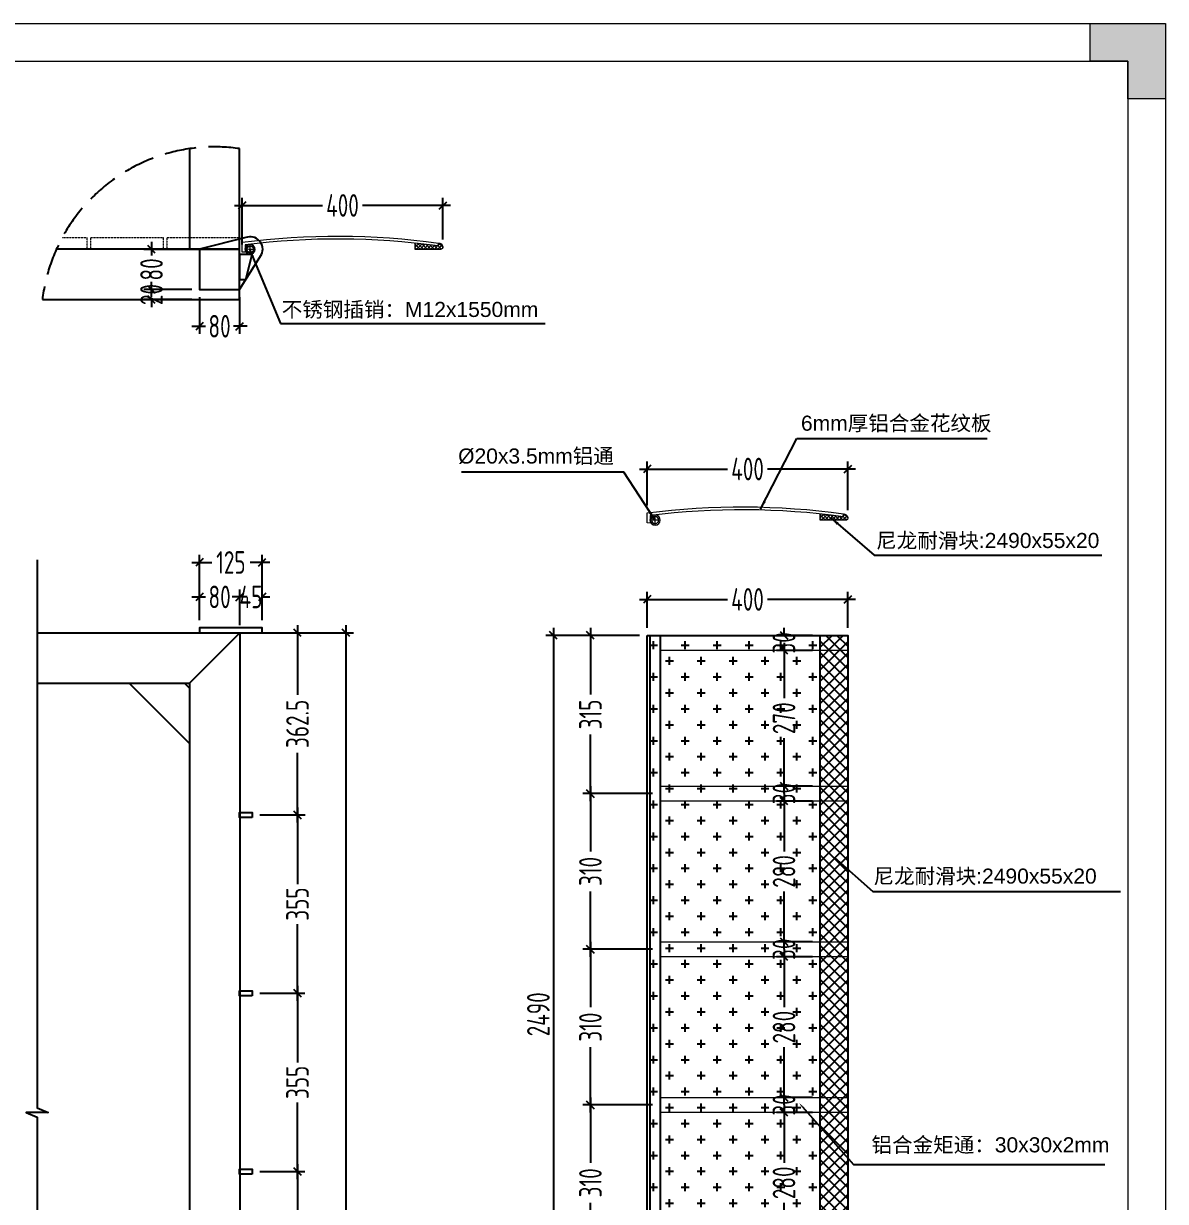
# Model space of a CAD drawing. Header units: millimetres. Extents: x 136606 to 1229059, y 82794 to 127566.
# Drawn here: x 864507 to 866782, y 124577 to 126922 of the extents above; entities that cross this region are included whole.
import ezdxf
from ezdxf import colors
from ezdxf.entities.mleader import LeaderData, LeaderLine
from ezdxf.math import Vec2, Vec3

# ---------------------------------------------------------------- set-up
doc = ezdxf.new("R2010")
doc.units = ezdxf.units.MM
for name, pattern in [('CENTER', [0.6, 0.375, -0.075, 0.075, -0.075]), ('DASH', [0.35, 0.25, -0.1]), ('DASHED', [0.75, 0.5, -0.25]), ('PHANTOM2', [1.25, 0.625, -0.125, 0.125, -0.125, 0.125, -0.125])]:
    doc.linetypes.add(name, pattern=pattern)
doc.layers.add('1', color=7, linetype='Continuous', true_color=0xffffff)
for name, color, linetype in [('HR-Aluminous', 4, 'Continuous'), ('HR-Break', 1, 'PHANTOM2'), ('HR-dimension', 9, 'Continuous'), ('HR-hatch', 8, 'Continuous'), ('HR-Index symbol', 35, 'Continuous'), ('HR-Zhuliang', 3, 'Continuous'), ('标注', 9, 'Continuous'), ('铝条', 31, 'Continuous'), ('铝通', 4, 'Continuous')]:
    doc.layers.add(name, color=color, linetype=linetype)
for name, color, linetype, lineweight in [('YLW-Background', 45, 'Continuous', 5), ('图框', 7, 'Continuous', 13), ('文本', 3, 'Continuous', 13)]:
    doc.layers.add(name, color=color, linetype=linetype, lineweight=lineweight)
doc.styles.add('Arial', font='arial.ttf')
doc.styles.add('hztxt', font='ros1.shx', dxfattribs={"width": 0.8, "bigfont": 'hztxt.shx'})
doc.styles.get("Standard").update_dxf_attribs({"font": 'arial.ttf'})
doc.dimstyles.new('DIM-15', dxfattribs={"dimscale": 15, "dimtxt": 3, "dimasz": 1, "dimexe": 1, "dimexo": 1, "dimgap": 0.5, "dimtad": 0, "dimdec": 1, "dimrnd": 0.0005, "dimzin": 9, "dimdsep": 46, "dimtxsty": 'hztxt', "dimblk": 'OBLIQUE', "dimcen": 0, "dimdle": 1, "dimclrd": 9, "dimclre": 9, "dimclrt": 2, "dimazin": 2, "dimtfac": 1, "dimtdec": 1, "dimtix": 1, "dimtofl": 0, "dimtmove": 2, "dimatfit": 3, "dimfxl": 1, "dimarcsym": 2})
doc.dimstyles.new('HR-BI-DIM5', dxfattribs={"dimscale": 6, "dimtxt": 5, "dimasz": 1, "dimexe": 1, "dimexo": 1.5, "dimgap": 2, "dimtad": 1, "dimdec": 1, "dimdsep": 46, "dimtxsty": 'hztxt', "dimcen": 0, "dimdle": 1, "dimclrd": 256, "dimclre": 256, "dimclrt": 2, "dimadec": 1, "dimazin": 0, "dimtfac": 1, "dimtdec": 1, "dimtix": 1, "dimtmove": 2, "dimatfit": 3, "dimfxl": 1, "dimtfill": 1, "dimtolj": 1, "dimtzin": 0, "dimarcsym": 1})

# ---------------------------------------------------------------- blocks, each defined once
blk = doc.blocks.new('A$C148601bc')
at = {"layer": 'HR-dimension'}
blk.add_lwpolyline([(-5.8, -50), (6.7, 0), (-18.3, 0), (-18.3, -50)], close=True, dxfattribs=at)
blk = doc.blocks.new('_Oblique')
at = {"color": 0, "linetype": 'ByBlock', "lineweight": -2}
blk.add_line((-0.5, -0.5), (0.5, 0.5), dxfattribs=at)
blk = doc.blocks.new('*D1158')
at = {"layer": 'Defpoints', "color": 0, "ltscale": 1.5, "transparency": 16777216}
for p in [(864857.8, 126392.9), (864937.8, 126392.9), (864937.8, 126319.8)]:
    blk.add_point(p, dxfattribs=at)
at = {"layer": 'HR-dimension', "color": 9, "lineweight": -2, "ltscale": 1.5, "transparency": 16777216}
for p, q in [((864857.8, 126377.9), (864857.8, 126304.8)), ((864937.8, 126377.9), (864937.8, 126304.8)), ((864842.8, 126319.8), (864869.9, 126319.8)), ((864952.8, 126319.8), (864925.7, 126319.8))]:
    blk.add_line(p, q, dxfattribs=at)
at = {"layer": 'HR-dimension', "color": 9, "lineweight": -2, "ltscale": 1.5, "transparency": 16777216, "xscale": 15, "yscale": 15, "zscale": 15, "rotation": 180}
blk.add_blockref('_Oblique', (864857.8, 126319.8), dxfattribs=at)
at = {"layer": 'HR-dimension', "color": 9, "lineweight": -2, "ltscale": 1.5, "transparency": 16777216, "xscale": 15, "yscale": 15, "zscale": 15}
blk.add_blockref('_Oblique', (864937.8, 126319.8), dxfattribs=at)
at = {"layer": 'HR-dimension', "color": 2, "ltscale": 1.5, "transparency": 16777216, "insert": (864897.8, 126319.8), "char_height": 45, "attachment_point": 5, "style": 'hztxt'}
blk.add_mtext('80', dxfattribs=at)
blk = doc.blocks.new('*D968')
at = {"layer": 'Defpoints', "color": 0, "ltscale": 1.5, "transparency": 16777216}
for p in [(864762.3, 126392.9), (864857.8, 126392.9), (864857.8, 126372.9)]:
    blk.add_point(p, dxfattribs=at)
at = {"layer": 'HR-dimension', "color": 9, "lineweight": -2, "ltscale": 1.5, "transparency": 16777216}
for p, q in [((864762.3, 126392.9), (864762.3, 126407.9)), ((864842.8, 126392.9), (864747.3, 126392.9)), ((864842.8, 126372.9), (864747.3, 126372.9)), ((864762.3, 126372.9), (864762.3, 126357.9))]:
    blk.add_line(p, q, dxfattribs=at)
at = {"layer": 'HR-dimension', "color": 9, "lineweight": -2, "ltscale": 1.5, "transparency": 16777216, "xscale": 15, "yscale": 15, "zscale": 15}
for p, rotation in [((864762.3, 126392.9), 270), ((864762.3, 126372.9), 90)]:
    blk.add_blockref('_Oblique', p, dxfattribs=dict(at, rotation=rotation))
at = {"layer": 'HR-dimension', "color": 2, "ltscale": 1.5, "transparency": 16777216, "insert": (864762.3, 126382.9), "char_height": 45, "attachment_point": 5, "rotation": 90, "style": 'hztxt'}
blk.add_mtext('20', dxfattribs=at)
blk = doc.blocks.new('*D1159')
at = {"layer": 'Defpoints', "color": 0, "ltscale": 1.5, "transparency": 16777216}
for p in [(864762.3, 126472.9), (864857.8, 126472.9), (864857.8, 126392.9)]:
    blk.add_point(p, dxfattribs=at)
at = {"layer": 'HR-dimension', "color": 9, "lineweight": -2, "ltscale": 1.5, "transparency": 16777216}
for p, q in [((864842.8, 126472.9), (864747.3, 126472.9)), ((864762.3, 126487.9), (864762.3, 126460.8)), ((864762.3, 126377.9), (864762.3, 126405)), ((864842.8, 126392.9), (864747.3, 126392.9))]:
    blk.add_line(p, q, dxfattribs=at)
at = {"layer": 'HR-dimension', "color": 9, "lineweight": -2, "ltscale": 1.5, "transparency": 16777216, "xscale": 15, "yscale": 15, "zscale": 15}
for p, rotation in [((864762.3, 126472.9), 90), ((864762.3, 126392.9), 270)]:
    blk.add_blockref('_Oblique', p, dxfattribs=dict(at, rotation=rotation))
at = {"layer": 'HR-dimension', "color": 2, "ltscale": 1.5, "transparency": 16777216, "insert": (864762.3, 126432.9), "char_height": 45, "attachment_point": 5, "rotation": 90, "style": 'hztxt'}
blk.add_mtext('80', dxfattribs=at)
blk = doc.blocks.new('A$C46522D11')
for p, q in [((0, 17.1), (8.2, 25.2)), ((9.4, 20.3), (5.3, 24.5)), ((9.6, 19.3), (8.9, 25.2)), ((9.6, 19.3), (55.3, 24.4)), ((37.6, 12.2), (49.1, 23.7)), ((55.3, 16.9), (48.5, 23.6)), ((55.3, 24), (54.9, 24.4)), ((55.3, 12.2), (55.3, 24.4)), ((2.9, 12.7), (0.5, 15.1)), ((10.4, 12.2), (1.4, 21.3)), ((2.8, 12.8), (9.5, 19.5)), ((5, 12.2), (55.3, 12.2)), ((9.3, 12.2), (17.2, 20.1)), ((17.5, 12.2), (10.4, 19.4)), ((16.4, 12.2), (25.2, 21)), ((24.6, 12.2), (16.7, 20.1)), ((31.6, 12.2), (23.1, 20.8)), ((23.5, 12.2), (33.2, 21.9)), ((38.7, 12.2), (29.5, 21.5)), ((30.5, 12.2), (41.1, 22.8)), ((45.8, 12.2), (35.8, 22.2)), ((52.9, 12.2), (42.2, 22.9)), ((44.7, 12.2), (55.3, 22.8)), ((51.8, 12.2), (55.3, 15.7))]:
    blk.add_line(p, q)
at = {"color": 1, "linetype": 'CENTER', "ltscale": 10.16}
for p, q in [((372.9, 11), (394.9, 11)), ((383.9, 0), (383.9, 22))]:
    blk.add_line(p, q, dxfattribs=at)
blk.add_lwpolyline([(399.9, 5.2), (399.9, 25.2, 0.066496), (8.9, 25.2), (9.6, 19.3, -0.065854), (393.9, 19.9), (393.9, 5.2)], format="xyb", close=True)
for radius in [10, 7]:
    blk.add_circle((383.9, 11), radius)
for centre, radius, start, end in [((8.9, 16.2), 9, 90, 165.5225), ((5, 17.2), 5, 165.5225, 270)]:
    blk.add_arc(centre, radius, start, end)
blk = doc.blocks.new('A$C848c3b45')
at = {"layer": '图框', "lineweight": 0, "xscale": -1, "rotation": 359.6607206610116}
blk.add_blockref('A$C46522D11', (383.8, -13.3), dxfattribs=at)
blk = doc.blocks.new('*D1160')
at = {"layer": 'Defpoints', "color": 0, "ltscale": 1.5, "transparency": 16777216}
for p in [(864982.8, 125849.6), (864857.9, 125719.4), (864982.8, 125719.4)]:
    blk.add_point(p, dxfattribs=at)
at = {"layer": 'HR-dimension', "color": 9, "lineweight": -2, "ltscale": 1.5, "transparency": 16777216}
for p, q in [((864857.9, 125734.4), (864857.9, 125864.6)), ((864982.8, 125734.4), (864982.8, 125864.6)), ((864842.9, 125849.6), (864882.3, 125849.6)), ((864997.8, 125849.6), (864958.5, 125849.6))]:
    blk.add_line(p, q, dxfattribs=at)
at = {"layer": 'HR-dimension', "color": 9, "lineweight": -2, "ltscale": 1.5, "transparency": 16777216, "xscale": 15, "yscale": 15, "zscale": 15, "rotation": 180}
blk.add_blockref('_Oblique', (864857.9, 125849.6), dxfattribs=at)
at = {"layer": 'HR-dimension', "color": 9, "lineweight": -2, "ltscale": 1.5, "transparency": 16777216, "xscale": 15, "yscale": 15, "zscale": 15}
blk.add_blockref('_Oblique', (864982.8, 125849.6), dxfattribs=at)
at = {"layer": 'HR-dimension', "color": 2, "ltscale": 1.5, "transparency": 16777216, "insert": (864920.4, 125849.6), "char_height": 45, "attachment_point": 5, "style": 'hztxt'}
blk.add_mtext('125', dxfattribs=at)
blk = doc.blocks.new('*D1161')
at = {"layer": 'Defpoints', "color": 0, "ltscale": 1.5, "transparency": 16777216}
for p in [(864937.9, 125780.9), (864857.9, 125719.4), (864937.9, 125709.4)]:
    blk.add_point(p, dxfattribs=at)
at = {"layer": 'HR-dimension', "color": 9, "lineweight": -2, "ltscale": 1.5, "transparency": 16777216}
for p, q in [((864857.9, 125734.4), (864857.9, 125795.9)), ((864937.9, 125724.4), (864937.9, 125795.9)), ((864842.9, 125780.9), (864870, 125780.9)), ((864952.9, 125780.9), (864925.8, 125780.9))]:
    blk.add_line(p, q, dxfattribs=at)
at = {"layer": 'HR-dimension', "color": 9, "lineweight": -2, "ltscale": 1.5, "transparency": 16777216, "xscale": 15, "yscale": 15, "zscale": 15, "rotation": 180}
blk.add_blockref('_Oblique', (864857.9, 125780.9), dxfattribs=at)
at = {"layer": 'HR-dimension', "color": 9, "lineweight": -2, "ltscale": 1.5, "transparency": 16777216, "xscale": 15, "yscale": 15, "zscale": 15}
blk.add_blockref('_Oblique', (864937.9, 125780.9), dxfattribs=at)
at = {"layer": 'HR-dimension', "color": 2, "ltscale": 1.5, "transparency": 16777216, "insert": (864897.9, 125780.9), "char_height": 45, "attachment_point": 5, "style": 'hztxt'}
blk.add_mtext('80', dxfattribs=at)
blk = doc.blocks.new('*D1162')
at = {"layer": 'Defpoints', "color": 0, "ltscale": 1.5, "transparency": 16777216}
for p in [(864982.8, 125780.9), (864982.8, 125719.4), (864937.9, 125709.4)]:
    blk.add_point(p, dxfattribs=at)
at = {"layer": 'HR-dimension', "color": 9, "lineweight": -2, "ltscale": 1.5, "transparency": 16777216}
for p, q in [((864937.9, 125724.4), (864937.9, 125795.9)), ((864982.8, 125734.4), (864982.8, 125795.9)), ((864937.9, 125780.9), (864922.9, 125780.9)), ((864982.8, 125780.9), (864997.8, 125780.9))]:
    blk.add_line(p, q, dxfattribs=at)
at = {"layer": 'HR-dimension', "color": 9, "lineweight": -2, "ltscale": 1.5, "transparency": 16777216, "xscale": 15, "yscale": 15, "zscale": 15}
blk.add_blockref('_Oblique', (864937.9, 125780.9), dxfattribs=at)
at = {"layer": 'HR-dimension', "color": 9, "lineweight": -2, "ltscale": 1.5, "transparency": 16777216, "xscale": 15, "yscale": 15, "zscale": 15, "rotation": 180}
blk.add_blockref('_Oblique', (864982.8, 125780.9), dxfattribs=at)
at = {"layer": 'HR-dimension', "color": 2, "ltscale": 1.5, "transparency": 16777216, "insert": (864960.4, 125780.9), "char_height": 45, "attachment_point": 5, "style": 'hztxt'}
blk.add_mtext('45', dxfattribs=at)
blk = doc.blocks.new('*D1163')
at = {"layer": 'Defpoints', "color": 0, "ltscale": 1.5, "transparency": 16777216}
for p in [(864937.9, 125709.4), (864962.9, 125346.9), (865053.1, 125346.9)]:
    blk.add_point(p, dxfattribs=at)
at = {"layer": 'HR-dimension', "color": 9, "lineweight": -2, "ltscale": 1.5, "transparency": 16777216}
for p, q in [((865053.1, 125724.4), (865053.1, 125586.1)), ((864952.9, 125709.4), (865068.1, 125709.4)), ((865053.1, 125331.9), (865053.1, 125470.3)), ((864977.9, 125346.9), (865068.1, 125346.9))]:
    blk.add_line(p, q, dxfattribs=at)
at = {"layer": 'HR-dimension', "color": 9, "lineweight": -2, "ltscale": 1.5, "transparency": 16777216, "xscale": 15, "yscale": 15, "zscale": 15}
for p, rotation in [((865053.1, 125709.4), 90), ((865053.1, 125346.9), 270)]:
    blk.add_blockref('_Oblique', p, dxfattribs=dict(at, rotation=rotation))
at = {"layer": 'HR-dimension', "color": 2, "ltscale": 1.5, "transparency": 16777216, "insert": (865053.1, 125528.2), "char_height": 45, "attachment_point": 5, "rotation": 90, "style": 'hztxt'}
blk.add_mtext('362.5', dxfattribs=at)
blk = doc.blocks.new('*D1164')
at = {"layer": 'Defpoints', "color": 0, "ltscale": 1.5, "transparency": 16777216}
for p in [(864962.9, 124991.9), (864962.9, 124636.9), (865053, 124636.9)]:
    blk.add_point(p, dxfattribs=at)
at = {"layer": 'HR-dimension', "color": 9, "lineweight": -2, "ltscale": 1.5, "transparency": 16777216}
for p, q in [((864977.9, 124991.9), (865068, 124991.9)), ((865053, 125006.9), (865053, 124854.3)), ((865053, 124621.9), (865053, 124774.5)), ((864977.9, 124636.9), (865068, 124636.9))]:
    blk.add_line(p, q, dxfattribs=at)
at = {"layer": 'HR-dimension', "color": 9, "lineweight": -2, "ltscale": 1.5, "transparency": 16777216, "xscale": 15, "yscale": 15, "zscale": 15}
for p, rotation in [((865053, 124991.9), 90), ((865053, 124636.9), 270)]:
    blk.add_blockref('_Oblique', p, dxfattribs=dict(at, rotation=rotation))
at = {"layer": 'HR-dimension', "color": 2, "ltscale": 1.5, "transparency": 16777216, "insert": (865053, 124814.4), "char_height": 45, "attachment_point": 5, "rotation": 90, "style": 'hztxt'}
blk.add_mtext('355', dxfattribs=at)
blk = doc.blocks.new('*D1165')
at = {"layer": 'Defpoints', "color": 0, "ltscale": 1.5, "transparency": 16777216}
for p in [(864937.9, 125709.4), (864937.8, 123209.5), (865149.5, 123209.5)]:
    blk.add_point(p, dxfattribs=at)
at = {"layer": 'HR-dimension', "color": 9, "lineweight": -2, "ltscale": 1.5, "transparency": 16777216}
for p, q in [((865149.5, 125724.4), (865149.5, 124511.3)), ((864952.9, 125709.4), (865164.5, 125709.4)), ((865149.5, 123194.5), (865149.5, 124407.5)), ((864952.8, 123209.5), (865164.5, 123209.5))]:
    blk.add_line(p, q, dxfattribs=at)
at = {"layer": 'HR-dimension', "color": 9, "lineweight": -2, "ltscale": 1.5, "transparency": 16777216, "xscale": 15, "yscale": 15, "zscale": 15}
for p, rotation in [((865149.5, 125709.4), 90), ((865149.5, 123209.5), 270)]:
    blk.add_blockref('_Oblique', p, dxfattribs=dict(at, rotation=rotation))
at = {"layer": 'HR-dimension', "color": 2, "ltscale": 1.5, "transparency": 16777216, "insert": (865149.5, 124459.4), "char_height": 45, "attachment_point": 5, "rotation": 90, "style": 'hztxt'}
blk.add_mtext('2500', dxfattribs=at)
blk = doc.blocks.new('*D969')
at = {"layer": 'Defpoints', "color": 0, "ltscale": 1.5, "transparency": 16777216}
for p in [(865342.7, 126560.3), (865342.7, 126477.4), (864942.7, 126467.3)]:
    blk.add_point(p, dxfattribs=at)
at = {"layer": 'HR-dimension', "color": 9, "lineweight": -2, "ltscale": 1.5, "transparency": 16777216}
for p, q in [((864942.7, 126482.3), (864942.7, 126575.3)), ((865342.7, 126492.4), (865342.7, 126575.3)), ((864927.7, 126560.3), (865102.8, 126560.3)), ((865357.7, 126560.3), (865182.6, 126560.3))]:
    blk.add_line(p, q, dxfattribs=at)
at = {"layer": 'HR-dimension', "color": 9, "lineweight": -2, "ltscale": 1.5, "transparency": 16777216, "xscale": 15, "yscale": 15, "zscale": 15, "rotation": 180}
blk.add_blockref('_Oblique', (864942.7, 126560.3), dxfattribs=at)
at = {"layer": 'HR-dimension', "color": 9, "lineweight": -2, "ltscale": 1.5, "transparency": 16777216, "xscale": 15, "yscale": 15, "zscale": 15}
blk.add_blockref('_Oblique', (865342.7, 126560.3), dxfattribs=at)
at = {"layer": 'HR-dimension', "color": 2, "ltscale": 1.5, "transparency": 16777216, "insert": (865142.7, 126560.3), "char_height": 45, "attachment_point": 5, "style": 'hztxt'}
blk.add_mtext('400', dxfattribs=at)
blk = doc.blocks.new('*D970')
at = {"layer": 'Defpoints', "color": 0, "ltscale": 1.5, "transparency": 16777216}
for p in [(866149.5, 126035.5), (865749.5, 125948.2), (866149.5, 125938.3)]:
    blk.add_point(p, dxfattribs=at)
at = {"layer": 'HR-dimension', "color": 9, "lineweight": -2, "ltscale": 1.5, "transparency": 16777216}
for p, q in [((865749.5, 125963.2), (865749.5, 126050.5)), ((866149.5, 125953.3), (866149.5, 126050.5)), ((865734.5, 126035.5), (865909.6, 126035.5)), ((866164.5, 126035.5), (865989.4, 126035.5))]:
    blk.add_line(p, q, dxfattribs=at)
at = {"layer": 'HR-dimension', "color": 9, "lineweight": -2, "ltscale": 1.5, "transparency": 16777216, "xscale": 15, "yscale": 15, "zscale": 15, "rotation": 180}
blk.add_blockref('_Oblique', (865749.5, 126035.5), dxfattribs=at)
at = {"layer": 'HR-dimension', "color": 9, "lineweight": -2, "ltscale": 1.5, "transparency": 16777216, "xscale": 15, "yscale": 15, "zscale": 15}
blk.add_blockref('_Oblique', (866149.5, 126035.5), dxfattribs=at)
at = {"layer": 'HR-dimension', "color": 2, "ltscale": 1.5, "transparency": 16777216, "insert": (865949.5, 126035.5), "char_height": 45, "attachment_point": 5, "style": 'hztxt'}
blk.add_mtext('400', dxfattribs=at)
blk = doc.blocks.new('*D1166')
at = {"layer": 'Defpoints', "color": 0, "ltscale": 1.5, "transparency": 16777216}
for p in [(865749.4, 125704.4), (865636.5, 125389.4), (865775.4, 125389.4)]:
    blk.add_point(p, dxfattribs=at)
at = {"layer": 'HR-dimension', "color": 9, "lineweight": -2, "ltscale": 1.5, "transparency": 16777216}
for p, q in [((865636.5, 125719.4), (865636.5, 125586.8)), ((865734.4, 125704.4), (865621.5, 125704.4)), ((865636.5, 125374.4), (865636.5, 125507)), ((865760.4, 125389.4), (865621.5, 125389.4))]:
    blk.add_line(p, q, dxfattribs=at)
at = {"layer": 'HR-dimension', "color": 9, "lineweight": -2, "ltscale": 1.5, "transparency": 16777216, "xscale": 15, "yscale": 15, "zscale": 15}
for p, rotation in [((865636.5, 125704.4), 90), ((865636.5, 125389.4), 270)]:
    blk.add_blockref('_Oblique', p, dxfattribs=dict(at, rotation=rotation))
at = {"layer": 'HR-dimension', "color": 2, "ltscale": 1.5, "transparency": 16777216, "insert": (865636.5, 125546.9), "char_height": 45, "attachment_point": 5, "rotation": 90, "style": 'hztxt'}
blk.add_mtext('315', dxfattribs=at)
blk = doc.blocks.new('*D1167')
at = {"layer": 'Defpoints', "color": 0, "ltscale": 1.5, "transparency": 16777216}
for p in [(865775.4, 125389.4), (865636.5, 125079.4), (865775.4, 125079.4)]:
    blk.add_point(p, dxfattribs=at)
at = {"layer": 'HR-dimension', "color": 9, "lineweight": -2, "ltscale": 1.5, "transparency": 16777216}
for p, q in [((865636.5, 125404.4), (865636.5, 125274.3)), ((865760.4, 125389.4), (865621.5, 125389.4)), ((865636.5, 125064.4), (865636.5, 125194.5)), ((865760.4, 125079.4), (865621.5, 125079.4))]:
    blk.add_line(p, q, dxfattribs=at)
at = {"layer": 'HR-dimension', "color": 9, "lineweight": -2, "ltscale": 1.5, "transparency": 16777216, "xscale": 15, "yscale": 15, "zscale": 15}
for p, rotation in [((865636.5, 125389.4), 90), ((865636.5, 125079.4), 270)]:
    blk.add_blockref('_Oblique', p, dxfattribs=dict(at, rotation=rotation))
at = {"layer": 'HR-dimension', "color": 2, "ltscale": 1.5, "transparency": 16777216, "insert": (865636.5, 125234.4), "char_height": 45, "attachment_point": 5, "rotation": 90, "style": 'hztxt'}
blk.add_mtext('310', dxfattribs=at)
blk = doc.blocks.new('*D1168')
at = {"layer": 'Defpoints', "color": 0, "ltscale": 1.5, "transparency": 16777216}
for p in [(865775.4, 125079.4), (865636.5, 124769.4), (865775.4, 124769.4)]:
    blk.add_point(p, dxfattribs=at)
at = {"layer": 'HR-dimension', "color": 9, "lineweight": -2, "ltscale": 1.5, "transparency": 16777216}
for p, q in [((865636.5, 125094.4), (865636.5, 124964.3)), ((865760.4, 125079.4), (865621.5, 125079.4)), ((865636.5, 124754.4), (865636.5, 124884.5)), ((865760.4, 124769.4), (865621.5, 124769.4))]:
    blk.add_line(p, q, dxfattribs=at)
at = {"layer": 'HR-dimension', "color": 9, "lineweight": -2, "ltscale": 1.5, "transparency": 16777216, "xscale": 15, "yscale": 15, "zscale": 15}
for p, rotation in [((865636.5, 125079.4), 90), ((865636.5, 124769.4), 270)]:
    blk.add_blockref('_Oblique', p, dxfattribs=dict(at, rotation=rotation))
at = {"layer": 'HR-dimension', "color": 2, "ltscale": 1.5, "transparency": 16777216, "insert": (865636.5, 124924.4), "char_height": 45, "attachment_point": 5, "rotation": 90, "style": 'hztxt'}
blk.add_mtext('310', dxfattribs=at)
blk = doc.blocks.new('*D1169')
at = {"layer": 'Defpoints', "color": 0, "ltscale": 1.5, "transparency": 16777216}
for p in [(865749.4, 125704.4), (865562.8, 123214.4), (865749.4, 123214.4)]:
    blk.add_point(p, dxfattribs=at)
at = {"layer": 'HR-dimension', "color": 9, "lineweight": -2, "ltscale": 1.5, "transparency": 16777216}
for p, q in [((865562.8, 125719.4), (865562.8, 123199.4)), ((865734.4, 125704.4), (865547.8, 125704.4)), ((865734.4, 123214.4), (865547.8, 123214.4))]:
    blk.add_line(p, q, dxfattribs=at)
at = {"layer": 'HR-dimension', "color": 9, "lineweight": -2, "ltscale": 1.5, "transparency": 16777216, "xscale": 15, "yscale": 15, "zscale": 15}
for p, rotation in [((865562.8, 125704.4), 90), ((865562.8, 123214.4), 270)]:
    blk.add_blockref('_Oblique', p, dxfattribs=dict(at, rotation=rotation))
at = {"layer": 'HR-dimension', "color": 2, "ltscale": 1.5, "transparency": 16777216, "insert": (865532.8, 124949.9), "char_height": 45, "attachment_point": 5, "rotation": 90, "style": 'hztxt'}
blk.add_mtext('2490', dxfattribs=at)
blk = doc.blocks.new('*D1170')
at = {"layer": 'Defpoints', "color": 0, "ltscale": 1.5, "transparency": 16777216}
for p in [(866149.4, 125775.9), (865749.4, 125704.4), (866149.4, 125704.4)]:
    blk.add_point(p, dxfattribs=at)
at = {"layer": 'HR-dimension', "color": 9, "lineweight": -2, "ltscale": 1.5, "transparency": 16777216}
for p, q in [((865749.4, 125719.4), (865749.4, 125790.9)), ((866149.4, 125719.4), (866149.4, 125790.9)), ((865734.4, 125775.9), (865909.5, 125775.9)), ((866164.4, 125775.9), (865989.3, 125775.9))]:
    blk.add_line(p, q, dxfattribs=at)
at = {"layer": 'HR-dimension', "color": 9, "lineweight": -2, "ltscale": 1.5, "transparency": 16777216, "xscale": 15, "yscale": 15, "zscale": 15, "rotation": 180}
blk.add_blockref('_Oblique', (865749.4, 125775.9), dxfattribs=at)
at = {"layer": 'HR-dimension', "color": 9, "lineweight": -2, "ltscale": 1.5, "transparency": 16777216, "xscale": 15, "yscale": 15, "zscale": 15}
blk.add_blockref('_Oblique', (866149.4, 125775.9), dxfattribs=at)
at = {"layer": 'HR-dimension', "color": 2, "ltscale": 1.5, "transparency": 16777216, "insert": (865949.4, 125775.9), "char_height": 45, "attachment_point": 5, "style": 'hztxt'}
blk.add_mtext('400', dxfattribs=at)
blk = doc.blocks.new('*D1181')
at = {"layer": 'Defpoints', "color": 0, "ltscale": 1.5, "transparency": 16777216}
for p in [(865636.5, 124769.4), (865775.4, 124769.4), (865775.4, 124459.4)]:
    blk.add_point(p, dxfattribs=at)
at = {"layer": 'HR-dimension', "color": 9, "lineweight": -2, "ltscale": 1.5, "transparency": 16777216}
for p, q in [((865636.5, 124784.4), (865636.5, 124654.3)), ((865760.4, 124769.4), (865621.5, 124769.4)), ((865636.5, 124444.4), (865636.5, 124574.5)), ((865760.4, 124459.4), (865621.5, 124459.4))]:
    blk.add_line(p, q, dxfattribs=at)
at = {"layer": 'HR-dimension', "color": 9, "lineweight": -2, "ltscale": 1.5, "transparency": 16777216, "xscale": 15, "yscale": 15, "zscale": 15}
for p, rotation in [((865636.5, 124769.4), 90), ((865636.5, 124459.4), 270)]:
    blk.add_blockref('_Oblique', p, dxfattribs=dict(at, rotation=rotation))
at = {"layer": 'HR-dimension', "color": 2, "ltscale": 1.5, "transparency": 16777216, "insert": (865636.5, 124614.4), "char_height": 45, "attachment_point": 5, "rotation": 90, "style": 'hztxt'}
blk.add_mtext('310', dxfattribs=at)
blk = doc.blocks.new('*D1037')
at = {"layer": 'Defpoints', "color": 0, "ltscale": 1.5, "transparency": 16777216}
for p in [(864962.9, 125346.9), (864962.9, 124991.9), (865053, 124991.9)]:
    blk.add_point(p, dxfattribs=at)
at = {"layer": 'HR-dimension', "color": 9, "lineweight": -2, "ltscale": 1.5, "transparency": 16777216}
for p, q in [((864977.9, 125346.9), (865068, 125346.9)), ((865053, 125361.9), (865053, 125209.3)), ((865053, 124976.9), (865053, 125129.5)), ((864977.9, 124991.9), (865068, 124991.9))]:
    blk.add_line(p, q, dxfattribs=at)
at = {"layer": 'HR-dimension', "color": 9, "lineweight": -2, "ltscale": 1.5, "transparency": 16777216, "xscale": 15, "yscale": 15, "zscale": 15}
for p, rotation in [((865053, 125346.9), 90), ((865053, 124991.9), 270)]:
    blk.add_blockref('_Oblique', p, dxfattribs=dict(at, rotation=rotation))
at = {"layer": 'HR-dimension', "color": 2, "ltscale": 1.5, "transparency": 16777216, "insert": (865053, 125169.4), "char_height": 45, "attachment_point": 5, "rotation": 90, "style": 'hztxt'}
blk.add_mtext('355', dxfattribs=at)
blk = doc.blocks.new('*D1212')
at = {"color": 9, "lineweight": -2, "transparency": 16777216}
for p, q in [((866022.1, 125704.4), (866022.1, 125719.4)), ((866079, 125704.4), (866007.1, 125704.4)), ((866079, 125674.4), (866007.1, 125674.4)), ((866022.1, 125674.4), (866022.1, 125659.4))]:
    blk.add_line(p, q, dxfattribs=at)
at = {"layer": 'Defpoints', "color": 0, "transparency": 16777216}
for p in [(866022.1, 125704.4), (866094, 125704.4), (866094, 125674.4)]:
    blk.add_point(p, dxfattribs=at)
at = {"color": 9, "lineweight": -2, "transparency": 16777216, "xscale": 15, "yscale": 15, "zscale": 15}
for p, rotation in [((866022.1, 125704.4), 270), ((866022.1, 125674.4), 90)]:
    blk.add_blockref('_Oblique', p, dxfattribs=dict(at, rotation=rotation))
at = {"color": 2, "transparency": 16777216, "insert": (866022.1, 125689.4), "char_height": 45, "attachment_point": 5, "rotation": 90, "style": 'hztxt'}
blk.add_mtext('30', dxfattribs=at)
blk = doc.blocks.new('*D1213')
at = {"color": 9, "lineweight": -2, "transparency": 16777216}
for p, q in [((866079, 125674.4), (866007.1, 125674.4)), ((866022.1, 125689.4), (866022.1, 125579.3)), ((866022.1, 125389.4), (866022.1, 125499.5)), ((866079, 125404.4), (866007.1, 125404.4))]:
    blk.add_line(p, q, dxfattribs=at)
at = {"layer": 'Defpoints', "color": 0, "transparency": 16777216}
for p in [(866094, 125674.4), (866022.1, 125404.4), (866094, 125404.4)]:
    blk.add_point(p, dxfattribs=at)
at = {"color": 9, "lineweight": -2, "transparency": 16777216, "xscale": 15, "yscale": 15, "zscale": 15}
for p, rotation in [((866022.1, 125674.4), 90), ((866022.1, 125404.4), 270)]:
    blk.add_blockref('_Oblique', p, dxfattribs=dict(at, rotation=rotation))
at = {"color": 2, "transparency": 16777216, "insert": (866022.1, 125539.4), "char_height": 45, "attachment_point": 5, "rotation": 90, "style": 'hztxt'}
blk.add_mtext('270', dxfattribs=at)
blk = doc.blocks.new('*D1214')
at = {"color": 9, "lineweight": -2, "transparency": 16777216}
for p, q in [((866022.1, 125404.4), (866022.1, 125419.4)), ((866079, 125404.4), (866007.1, 125404.4)), ((866079, 125374.4), (866007.1, 125374.4)), ((866022.1, 125374.4), (866022.1, 125359.4))]:
    blk.add_line(p, q, dxfattribs=at)
at = {"layer": 'Defpoints', "color": 0, "transparency": 16777216}
for p in [(866094, 125404.4), (866022.1, 125374.4), (866094, 125374.4)]:
    blk.add_point(p, dxfattribs=at)
at = {"color": 9, "lineweight": -2, "transparency": 16777216, "xscale": 15, "yscale": 15, "zscale": 15}
for p, rotation in [((866022.1, 125404.4), 270), ((866022.1, 125374.4), 90)]:
    blk.add_blockref('_Oblique', p, dxfattribs=dict(at, rotation=rotation))
at = {"color": 2, "transparency": 16777216, "insert": (866022.1, 125389.4), "char_height": 45, "attachment_point": 5, "rotation": 90, "style": 'hztxt'}
blk.add_mtext('30', dxfattribs=at)
blk = doc.blocks.new('*D1215')
at = {"color": 9, "lineweight": -2, "transparency": 16777216}
for p, q in [((866079, 125374.4), (866007.1, 125374.4)), ((866022.1, 125389.4), (866022.1, 125274.3)), ((866022.1, 125079.4), (866022.1, 125194.5)), ((866079, 125094.4), (866007.1, 125094.4))]:
    blk.add_line(p, q, dxfattribs=at)
at = {"layer": 'Defpoints', "color": 0, "transparency": 16777216}
for p in [(866094, 125374.4), (866022.1, 125094.4), (866094, 125094.4)]:
    blk.add_point(p, dxfattribs=at)
at = {"color": 9, "lineweight": -2, "transparency": 16777216, "xscale": 15, "yscale": 15, "zscale": 15}
for p, rotation in [((866022.1, 125374.4), 90), ((866022.1, 125094.4), 270)]:
    blk.add_blockref('_Oblique', p, dxfattribs=dict(at, rotation=rotation))
at = {"color": 2, "transparency": 16777216, "insert": (866022.1, 125234.4), "char_height": 45, "attachment_point": 5, "rotation": 90, "style": 'hztxt'}
blk.add_mtext('280', dxfattribs=at)
blk = doc.blocks.new('*D1216')
at = {"color": 9, "lineweight": -2, "transparency": 16777216}
for p, q in [((866022.1, 125094.4), (866022.1, 125109.4)), ((866079, 125094.4), (866007.1, 125094.4)), ((866079, 125064.4), (866007.1, 125064.4)), ((866022.1, 125064.4), (866022.1, 125049.4))]:
    blk.add_line(p, q, dxfattribs=at)
at = {"layer": 'Defpoints', "color": 0, "transparency": 16777216}
for p in [(866094, 125094.4), (866022.1, 125064.4), (866094, 125064.4)]:
    blk.add_point(p, dxfattribs=at)
at = {"color": 9, "lineweight": -2, "transparency": 16777216, "xscale": 15, "yscale": 15, "zscale": 15}
for p, rotation in [((866022.1, 125094.4), 270), ((866022.1, 125064.4), 90)]:
    blk.add_blockref('_Oblique', p, dxfattribs=dict(at, rotation=rotation))
at = {"color": 2, "transparency": 16777216, "insert": (866022.1, 125079.4), "char_height": 45, "attachment_point": 5, "rotation": 90, "style": 'hztxt'}
blk.add_mtext('30', dxfattribs=at)
blk = doc.blocks.new('*D1217')
at = {"color": 9, "lineweight": -2, "transparency": 16777216}
for p, q in [((866079, 125064.4), (866007.1, 125064.4)), ((866022.1, 125079.4), (866022.1, 124964.3)), ((866022.1, 124769.4), (866022.1, 124884.5)), ((866079, 124784.4), (866007.1, 124784.4))]:
    blk.add_line(p, q, dxfattribs=at)
at = {"layer": 'Defpoints', "color": 0, "transparency": 16777216}
for p in [(866094, 125064.4), (866022.1, 124784.4), (866094, 124784.4)]:
    blk.add_point(p, dxfattribs=at)
at = {"color": 9, "lineweight": -2, "transparency": 16777216, "xscale": 15, "yscale": 15, "zscale": 15}
for p, rotation in [((866022.1, 125064.4), 90), ((866022.1, 124784.4), 270)]:
    blk.add_blockref('_Oblique', p, dxfattribs=dict(at, rotation=rotation))
at = {"color": 2, "transparency": 16777216, "insert": (866022.1, 124924.4), "char_height": 45, "attachment_point": 5, "rotation": 90, "style": 'hztxt'}
blk.add_mtext('280', dxfattribs=at)
blk = doc.blocks.new('*D1218')
at = {"color": 9, "lineweight": -2, "transparency": 16777216}
for p, q in [((866079, 124784.4), (866007.1, 124784.4)), ((866022.1, 124784.4), (866022.1, 124799.4)), ((866079, 124754.4), (866007.1, 124754.4)), ((866022.1, 124754.4), (866022.1, 124739.4))]:
    blk.add_line(p, q, dxfattribs=at)
at = {"layer": 'Defpoints', "color": 0, "transparency": 16777216}
for p in [(866094, 124784.4), (866022.1, 124754.4), (866094, 124754.4)]:
    blk.add_point(p, dxfattribs=at)
at = {"color": 9, "lineweight": -2, "transparency": 16777216, "xscale": 15, "yscale": 15, "zscale": 15}
for p, rotation in [((866022.1, 124784.4), 270), ((866022.1, 124754.4), 90)]:
    blk.add_blockref('_Oblique', p, dxfattribs=dict(at, rotation=rotation))
at = {"color": 2, "transparency": 16777216, "insert": (866022.1, 124769.4), "char_height": 45, "attachment_point": 5, "rotation": 90, "style": 'hztxt'}
blk.add_mtext('30', dxfattribs=at)
blk = doc.blocks.new('*D1219')
at = {"color": 9, "lineweight": -2, "transparency": 16777216}
for p, q in [((866022.1, 124769.4), (866022.1, 124654.3)), ((866079, 124754.4), (866007.1, 124754.4)), ((866022.1, 124459.4), (866022.1, 124574.5)), ((866079, 124474.4), (866007.1, 124474.4))]:
    blk.add_line(p, q, dxfattribs=at)
at = {"layer": 'Defpoints', "color": 0, "transparency": 16777216}
for p in [(866094, 124754.4), (866022.1, 124474.4), (866094, 124474.4)]:
    blk.add_point(p, dxfattribs=at)
at = {"color": 9, "lineweight": -2, "transparency": 16777216, "xscale": 15, "yscale": 15, "zscale": 15}
for p, rotation in [((866022.1, 124754.4), 90), ((866022.1, 124474.4), 270)]:
    blk.add_blockref('_Oblique', p, dxfattribs=dict(at, rotation=rotation))
at = {"color": 2, "transparency": 16777216, "insert": (866022.1, 124614.4), "char_height": 45, "attachment_point": 5, "rotation": 90, "style": 'hztxt'}
blk.add_mtext('280', dxfattribs=at)
blk = doc.blocks.new('GW-TK')
at = {"layer": '图框', "linetype": 'Continuous', "lineweight": 0}
h = blk.add_hatch(color=256, dxfattribs=at)
h.dxf.hatch_style = 1
h.paths.add_polyline_path([(927593.55, 464715.01), (927593.55, 464710.01), (927598.55, 464710.01), (927598.55, 464705.01), (927603.55, 464705.01), (927603.55, 464715.01)])
at = {"layer": '图框'}
for points in [[(927183.55, 464715.01), (927603.55, 464715.01), (927603.55, 464418.01), (927183.55, 464418.01)], [(927188.55, 464710.01), (927598.55, 464710.01), (927598.55, 464423.01), (927188.55, 464423.01)]]:
    blk.add_lwpolyline(points, close=True, dxfattribs=at)
at = {"layer": '图框', "linetype": 'Continuous', "lineweight": 0}
blk.add_lwpolyline([(927598.55, 464705.01), (927598.55, 464710.01), (927593.55, 464710.01), (927593.55, 464715.01), (927603.55, 464715.01), (927603.55, 464705.01)], close=True, dxfattribs=at)
blk = doc.blocks.new('*D1100')
at = {"layer": 'Defpoints', "color": 0, "ltscale": 1.5, "transparency": 16777216}
for p in [(864962.9, 124636.9), (864962.9, 124281.9), (865053, 124281.9)]:
    blk.add_point(p, dxfattribs=at)
at = {"layer": 'HR-dimension', "color": 9, "lineweight": -2, "ltscale": 1.5, "transparency": 16777216}
for p, q in [((865053, 124651.9), (865053, 124499.3)), ((864977.9, 124636.9), (865068, 124636.9)), ((865053, 124266.9), (865053, 124419.5)), ((864977.9, 124281.9), (865068, 124281.9))]:
    blk.add_line(p, q, dxfattribs=at)
at = {"layer": 'HR-dimension', "color": 9, "lineweight": -2, "ltscale": 1.5, "transparency": 16777216, "xscale": 15, "yscale": 15, "zscale": 15}
for p, rotation in [((865053, 124636.9), 90), ((865053, 124281.9), 270)]:
    blk.add_blockref('_Oblique', p, dxfattribs=dict(at, rotation=rotation))
at = {"layer": 'HR-dimension', "color": 2, "ltscale": 1.5, "transparency": 16777216, "insert": (865053, 124459.4), "char_height": 45, "attachment_point": 5, "rotation": 90, "style": 'hztxt'}
blk.add_mtext('355', dxfattribs=at)

msp = doc.modelspace()

# ---------------------------------------------------------------- hatches: boundary and pattern name
at = {"layer": 'HR-dimension'}
h = msp.add_hatch(dxfattribs=at)
h.set_pattern_fill('ANSI37', color=256, scale=5)
h.set_pattern_definition([(45, (851720.539, 109556.091), (-11.22532, 11.22532), []), (135, (851720.539, 109556.091), (-11.22532, -11.22532), [])])
h.paths.add_polyline_path([(866094.0386, 125704.4084), (866149.3938, 125704.4084), (866149.3938, 123214.4089), (866094.0386, 123214.4089)])
at = {"layer": 'HR-hatch'}
h = msp.add_hatch(dxfattribs=at)
h.set_pattern_fill('CROSS', color=256, scale=5)
h.set_pattern_definition([(0, (851720.54, 109556.09), (31.75, 31.75), [15.875, -47.625]), (90, (851728.477, 109548.154), (-31.75, 31.75), [15.875, -47.625])])
h.paths.add_polyline_path([(866094.0386, 125704.4084), (865749.3938, 125704.4084), (865749.3938, 123214.4089), (866094.0386, 123214.4089)])

# ---------------------------------------------------------------- linework, layer by layer
at = {"layer": '1', "color": 1}
msp.add_lwpolyline([(865755.4187, 125704.4084), (865775.4179, 125704.4084), (865775.4179, 123214.4139), (865755.4187, 123214.4139)], close=True, dxfattribs=at)
at = {"layer": '1', "color": 0}
msp.add_circle((864958.705, 126472.9356), 7, dxfattribs=at)
at = {"layer": 'HR-Aluminous'}
msp.add_lwpolyline([(864837.8454, 126672.1987), (864837.8454, 126472.9356), (864937.8454, 126472.9356), (864937.8454, 126673.3676)], dxfattribs=at)
at = {"layer": 'HR-Break', "linetype": 'Continuous'}
msp.add_lwpolyline([(864534.6809, 125854.8259), (864534.6809, 124763.7452), (864556.5559, 124754.3702), (864512.8059, 124754.3702), (864534.6809, 124744.9952), (864534.6809, 123103.0636)], dxfattribs=at)
at = {"layer": 'HR-dimension'}
for points in [[(865749.3938, 125704.4084), (866149.3938, 125704.4084), (866149.3938, 123214.4089), (865749.3938, 123214.4089)], [(866094.0386, 125704.4084), (866149.3938, 125704.4084), (866149.3938, 123214.4089), (866094.0386, 123214.4089)]]:
    msp.add_lwpolyline(points, close=True, dxfattribs=at)
at = {"layer": 'HR-Index symbol', "linetype": 'DASH', "ltscale": 250}
msp.add_arc((864888.278, 126330.9627), 345.9741, 81.7629393, 173.0318201, dxfattribs=at)
at = {"layer": 'HR-Zhuliang'}
msp.add_line((864837.8783, 125609.4052), (864937.881, 125709.403), dxfattribs=at)
for points in [[(864544.8594, 126372.9356), (864937.8454, 126372.9356), (864937.8454, 126472.9356), (864572.7756, 126472.9356)], [(864534.7051, 125709.4139), (864937.881, 125709.403), (864937.8405, 123209.403), (864534.7051, 123209.4139)], [(864534.7029, 125609.4139), (864837.8787, 125609.4052), (864837.8427, 123309.4052), (864534.7074, 123309.4139)]]:
    msp.add_lwpolyline(points, dxfattribs=at)
at = {"layer": 'YLW-Background', "linetype": 'DASHED'}
msp.add_lwpolyline([(864572.7756, 126472.9356), (864633.8454, 126472.9356), (864633.8454, 126495.9356), (864584.1695, 126495.9356)], dxfattribs=at)
for points in [[(864785.8454, 126495.9356), (864640.8454, 126495.9356), (864640.8454, 126472.9356), (864785.8454, 126472.9356)], [(864937.8454, 126495.9356), (864792.8454, 126495.9356), (864792.8454, 126472.9356), (864937.8454, 126472.9356)]]:
    msp.add_lwpolyline(points, close=True, dxfattribs=at)
at = {"layer": '图框'}
for points in [[(866149.3938, 125674.4084), (865775.4179, 125674.4084), (865775.4179, 125704.4084), (866149.3938, 125704.4084)], [(866149.3938, 125374.4086), (865775.4179, 125374.4086), (865775.4179, 125404.4086), (866149.3938, 125404.4086)], [(866149.3938, 125064.4086), (865775.4179, 125064.4086), (865775.4179, 125094.4086), (866149.3938, 125094.4086)], [(866149.3938, 124754.4086), (865775.4179, 124754.4086), (865775.4179, 124784.4086), (866149.3938, 124784.4086)]]:
    msp.add_lwpolyline(points, close=True, dxfattribs=at)
at = {"layer": '标注', "linetype": 'Continuous'}
for points in [[(864962.8792, 125341.9084), (864937.8729, 125341.9084), (864937.8729, 125351.9084), (864962.8792, 125351.9084)], [(864962.8549, 124986.9084), (864937.8486, 124986.9084), (864937.8486, 124996.9084), (864962.8549, 124996.9084)], [(864962.8549, 124631.9084), (864937.8486, 124631.9084), (864937.8486, 124641.9084), (864962.8549, 124641.9084)]]:
    msp.add_lwpolyline(points, close=True, dxfattribs=at)
at = {"layer": '铝条'}
msp.add_lwpolyline([(864837.843, 125599.4049), (864837.843, 125489.4049), (864717.843, 125609.4049), (864827.843, 125609.4049)], close=True, dxfattribs=at)
at = {"layer": '铝通'}
msp.add_lwpolyline([(864981.435, 126462.5267, 0.668621943), (864949.9639, 126496.3577), (864857.8454, 126472.9356), (864857.8454, 126392.9356), (864937.8454, 126392.9356)], format="xyb", close=True, dxfattribs=at)
msp.add_lwpolyline([(864857.881, 125709.4051), (864982.8388, 125709.4051), (864982.8388, 125719.4051), (864857.881, 125719.4051)], close=True, dxfattribs=at)

# ---------------------------------------------------------------- block references
at = {"layer": 'HR-dimension', "rotation": 0.09358043131044232}
for p in [(864958.705, 126472.9356), (865765.4184, 125933.8478)]:
    msp.add_blockref('A$C848c3b45', p, dxfattribs=at)
at = {"layer": 'HR-dimension'}
msp.add_blockref('A$C148601bc', (864956.1455, 126462.9356), dxfattribs=at)
at = {"layer": '文本', "xscale": 15, "yscale": 15, "zscale": 15}
msp.add_blockref('GW-TK', (-13047271.3832, -6843802.7788), dxfattribs=at)

# ---------------------------------------------------------------- texts
at = {"layer": '文本', "style": 'Arial'}
for s, p in [('不锈钢插销：M12x1550mm', (865021.6742, 126338.2512)), ('6mm厚铝合金花纹板', (866055.8691, 126111.8124)), ('%%C20x3.5mm铝通', (865373.0351, 126046.4316, 0.0005)), ('尼龙耐滑块:2490x55x20', (866205.6261, 125878.2574)), ('尼龙耐滑块:2490x55x20', (866200.3314, 125210.1181)), ('铝合金矩通：30x30x2mm', (866196.4404, 124675.0832))]:
    msp.add_text(s, height=30, dxfattribs=at).set_placement(p)

# ---------------------------------------------------------------- dimensions: what is measured, and where the dimension line sits
for base, p1, p2, picture, middle in [((866022.1166, 125704.4084), (866094.0386, 125674.4084), (866094.0386, 125704.4084), '*D1212', (866022.1166, 125689.4084)), ((866022.1166, 125404.4086), (866094.0386, 125674.4084), (866094.0386, 125404.4086), '*D1213', (866022.1166, 125539.4085)), ((866022.1166, 125374.4086), (866094.0386, 125404.4086), (866094.0386, 125374.4086), '*D1214', (866022.1166, 125389.4086)), ((866022.1166, 125094.4086), (866094.0386, 125374.4086), (866094.0386, 125094.4086), '*D1215', (866022.1166, 125234.4086)), ((866022.1166, 125064.4086), (866094.0386, 125094.4086), (866094.0386, 125064.4086), '*D1216', (866022.1166, 125079.4086)), ((866022.1166, 124784.4086), (866094.0386, 125064.4086), (866094.0386, 124784.4086), '*D1217', (866022.1166, 124924.4086)), ((866022.1166, 124754.4086), (866094.0386, 124784.4086), (866094.0386, 124754.4086), '*D1218', (866022.1166, 124769.4086)), ((866022.1166, 124474.4086), (866094.0386, 124754.4086), (866094.0386, 124474.4086), '*D1219', (866022.1166, 124614.4086))]:
    dim = msp.add_linear_dim(base=base, p1=p1, p2=p2, angle=90, dimstyle='DIM-15')
    dim.commit()
    dim.dimension.update_dxf_attribs({"geometry": picture, "text_midpoint": middle})
at = {"layer": 'HR-dimension', "ltscale": 1.5}
for base, p1, p2, picture, middle in [((865342.6969, 126560.3384), (864942.6804, 126467.2507), (865342.6969, 126477.3503), '*D969', (865142.6886, 126560.3384)), ((864937.8454, 126319.8312), (864857.8454, 126392.9356), (864937.8454, 126392.9356), '*D1158', (864897.8454, 126319.8312)), ((866149.5103, 126035.4617), (865749.4796, 125948.1627), (866149.5103, 125938.2625), '*D970', (865949.4949, 126035.4617)), ((864982.8388, 125849.6131), (864857.881, 125719.4051), (864982.8388, 125719.4051), '*D1160', (864920.3599, 125849.6131)), ((864937.881, 125780.9108), (864857.881, 125719.4051), (864937.881, 125709.403), '*D1161', (864897.881, 125780.9108)), ((864982.8388, 125780.9108), (864937.881, 125709.403), (864982.8388, 125719.4051), '*D1162', (864960.3599, 125780.9108)), ((866149.3938, 125775.9112), (865749.3938, 125704.4084), (866149.3938, 125704.4084), '*D1170', (865949.3938, 125775.9112))]:
    dim = msp.add_linear_dim(base=base, p1=p1, p2=p2, dimstyle='DIM-15', dxfattribs=at)
    dim.commit()
    dim.dimension.update_dxf_attribs({"geometry": picture, "text_midpoint": middle})
for base, p1, p2, picture, middle in [((864762.2525, 126472.9356), (864857.8454, 126392.9356), (864857.8454, 126472.9356), '*D1159', (864762.2525, 126432.9356)), ((864762.2525, 126392.9356), (864857.8454, 126372.9356), (864857.8454, 126392.9356), '*D968', (864762.2525, 126382.9356)), ((865149.5334, 123209.4508), (864937.881, 125709.403), (864937.8405, 123209.4508), '*D1165', (865149.5334, 124459.4269)), ((865053.1263, 125346.9084), (864937.881, 125709.403), (864962.8792, 125346.9084), '*D1163', (865053.1263, 125528.1557)), ((865636.5348, 125389.4086), (865749.3938, 125704.4084), (865775.4179, 125389.4086), '*D1166', (865636.5348, 125546.9085)), ((865636.5348, 125079.4086), (865775.4179, 125389.4086), (865775.4179, 125079.4086), '*D1167', (865636.5348, 125234.4086)), ((865053.014, 124991.9084), (864962.8549, 125346.9084), (864962.8549, 124991.9084), '*D1037', (865053.014, 125169.4084)), ((865636.5348, 124769.4086), (865775.4179, 125079.4086), (865775.4179, 124769.4086), '*D1168', (865636.5348, 124924.4086)), ((865053.014, 124636.9084), (864962.8549, 124991.9084), (864962.8549, 124636.9084), '*D1164', (865053.014, 124814.4084)), ((865636.5348, 124769.4086), (865775.4179, 124459.4086), (865775.4179, 124769.4086), '*D1181', (865636.5348, 124614.4086)), ((865053.014, 124281.9084), (864962.8549, 124636.9084), (864962.8549, 124281.9084), '*D1100', (865053.014, 124459.4084))]:
    dim = msp.add_linear_dim(base=base, p1=p1, p2=p2, angle=90, dimstyle='DIM-15', dxfattribs=at)
    dim.commit()
    dim.dimension.update_dxf_attribs({"geometry": picture, "text_midpoint": middle})
dim = msp.add_linear_dim(base=(865562.7855, 123214.4089), p1=(865749.3938, 125704.4084), p2=(865749.3938, 123214.4089), angle=90, dimstyle='DIM-15', dxfattribs=at)
dim.commit()
dim.dimension.update_dxf_attribs({"geometry": '*D1169', "text_midpoint": (865532.7855, 124949.9163), "dimtype": 160})

# ---------------------------------------------------------------- leaders
ml = msp.add_multileader_mtext('Standard')
ml.set_content('', color=256)
ml.set_leader_properties()
ml.build(insert=Vec2(0, 0))
ml.multileader.update_dxf_attribs({"dogleg_length": 500, "arrow_head_size": 10})
ctx = ml.context
ctx.base_point, ctx.char_height, ctx.arrow_head_size, ctx.plane_origin = Vec3(866660.7868, 124651.1073), 10, 10, Vec3(866060.5864, 123780.2058)
notes = []
notes.append((ctx, [(0, (1, 1, 0), (866160.7868, 124651.1073), (1, 0), 500, [(0, [(866052.2862, 124773.2119)], 0, [])])]))
ctx.mtext.insert, ctx.mtext.flow_direction = Vec3(866662.7868, 124656.1073), 5
at = {"layer": 'HR-dimension'}
for points, override in [([(864956.8374, 126474.4054), (865019.2337, 126325.4226), (865546.3186, 126325.4226)], {"dimasz": 3, "dimtad": 0}), ([(865975.1622, 125955.3545), (866047.7955, 126096.5595), (866426.9491, 126096.5595)], {"dimasz": 3, "dimtad": 0}), ([(865765.4183, 125933.8478), (865702.932, 126029.5501), (865379.5097, 126029.5501)], {"dimasz": 3, "dimtad": 0}), ([(866115.4308, 125938.2263), (866201.8861, 125864.1863), (866655.3668, 125864.1863)], {"dimasz": 3, "dimtad": 0}), ([(866122.5342, 125262.4), (866198.9211, 125194.6785), (866692.0487, 125194.6785)], {"dimgap": 2, "dimtad": 0})]:
    msp.add_leader(points, dimstyle='HR-BI-DIM5', override=override, dxfattribs=at)
for ctx, leaders in notes:
    for number, flags, end, landing, length, lines in leaders:
        leader = LeaderData()
        leader.index, (leader.has_last_leader_line, leader.has_dogleg_vector, leader.attachment_direction) = number, flags
        leader.last_leader_point, leader.dogleg_vector, leader.dogleg_length = Vec3(end), Vec3(landing), length
        for number, points, colour, breaks in lines:
            line = LeaderLine()
            line.index, line.vertices, line.color, line.breaks = number, Vec3.list(points), colors.encode_raw_color(colour), breaks
            leader.lines.append(line)
        ctx.leaders.append(leader)

doc.saveas('drawing.dxf')
